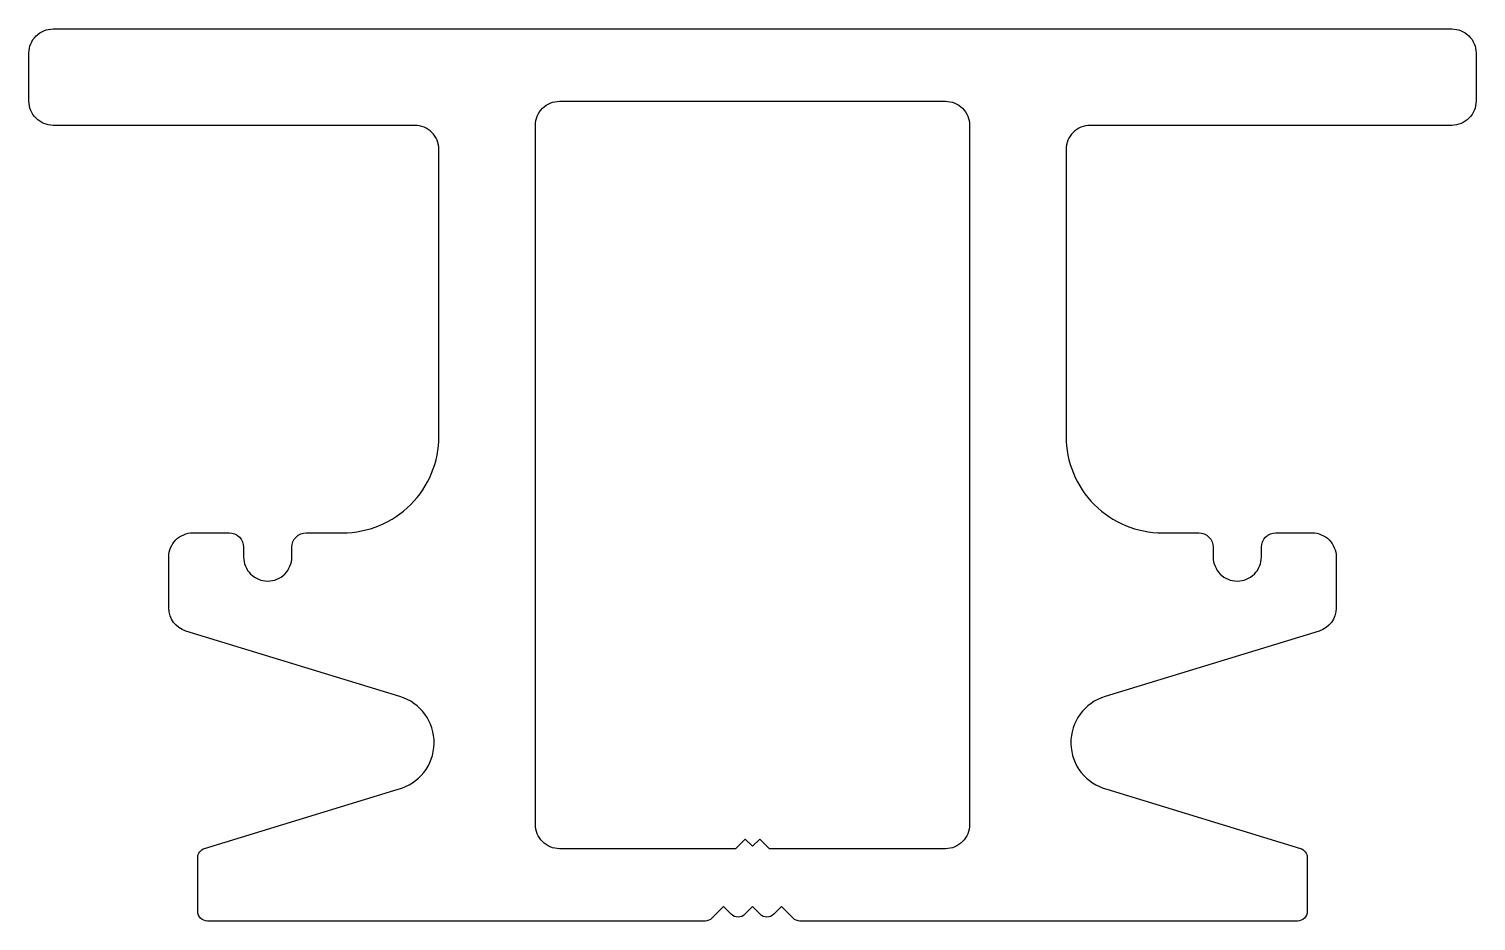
# Model space of a CAD drawing. Extents: x 1425.7 to 1455.7, y -8.3 to 10.2.
import ezdxf

# ---------------------------------------------------------------- set-up
doc = ezdxf.new("R2010")
doc.units = 0
doc.header["$LTSCALE"] = 15
doc.layers.get('0').update_dxf_attribs({"linetype": 'CONTINUOUS'})

msp = doc.modelspace()

# ---------------------------------------------------------------- linework, layer by layer
for points in [[(1451.965, -8.25), (1441.648, -8.25, -0.198912), (1441.506, -8.192), (1441.265, -7.95), (1441.106, -8.109, -0.414214), (1440.824, -8.109), (1440.665, -7.95), (1440.506, -8.109, -0.414214), (1440.224, -8.109), (1440.065, -7.95), (1439.824, -8.192, -0.198912), (1439.682, -8.25), (1429.365, -8.25, -0.414214), (1429.165, -8.05), (1429.165, -6.935, -0.329751), (1429.307, -6.744), (1433.316, -5.518, 0.758338), (1433.353, -3.593), (1428.919, -2.237, -0.329751), (1428.565, -1.759), (1428.565, -0.7, -0.414214), (1429.065, -0.2), (1429.815, -0.2, -0.414214), (1430.115, -0.5), (1430.115, -0.7, 0.414214), (1430.615, -1.2), (1430.615, -1.2, 0.414214), (1431.115, -0.7), (1431.115, -0.5, -0.414214), (1431.415, -0.2), (1432.165, -0.2, 0.414214), (1434.165, 1.8), (1434.165, 7.75, 0.414214), (1433.665, 8.25), (1426.165, 8.25, -0.414214), (1425.665, 8.75), (1425.665, 9.75, -0.414214), (1426.165, 10.25), (1455.165, 10.25, -0.414214), (1455.665, 9.75), (1455.665, 8.75, -0.414214), (1455.165, 8.25), (1447.665, 8.25, 0.414214), (1447.165, 7.75), (1447.165, 1.8, 0.414214), (1449.165, -0.2), (1449.915, -0.2, -0.414214), (1450.215, -0.5), (1450.215, -0.7, 0.414214), (1450.715, -1.2, 0.414214), (1451.215, -0.7), (1451.215, -0.5, -0.414214), (1451.515, -0.2), (1452.265, -0.2, -0.414214), (1452.765, -0.7), (1452.765, -1.759, -0.329751), (1452.411, -2.237), (1447.977, -3.593, 0.758338), (1448.014, -5.518), (1452.023, -6.744, -0.329751), (1452.165, -6.935), (1452.165, -8.05, -0.414214)], [(1440.815, -6.55), (1440.665, -6.7), (1440.515, -6.55), (1440.315, -6.75), (1436.665, -6.75, -0.414214), (1436.165, -6.25), (1436.165, 8.25, -0.414214), (1436.665, 8.75), (1444.665, 8.75, -0.414214), (1445.165, 8.25), (1445.165, -6.25, -0.414214), (1444.665, -6.75), (1441.015, -6.75)]]:
    msp.add_lwpolyline(points, format="xyb", close=True)

doc.saveas('drawing.dxf')
